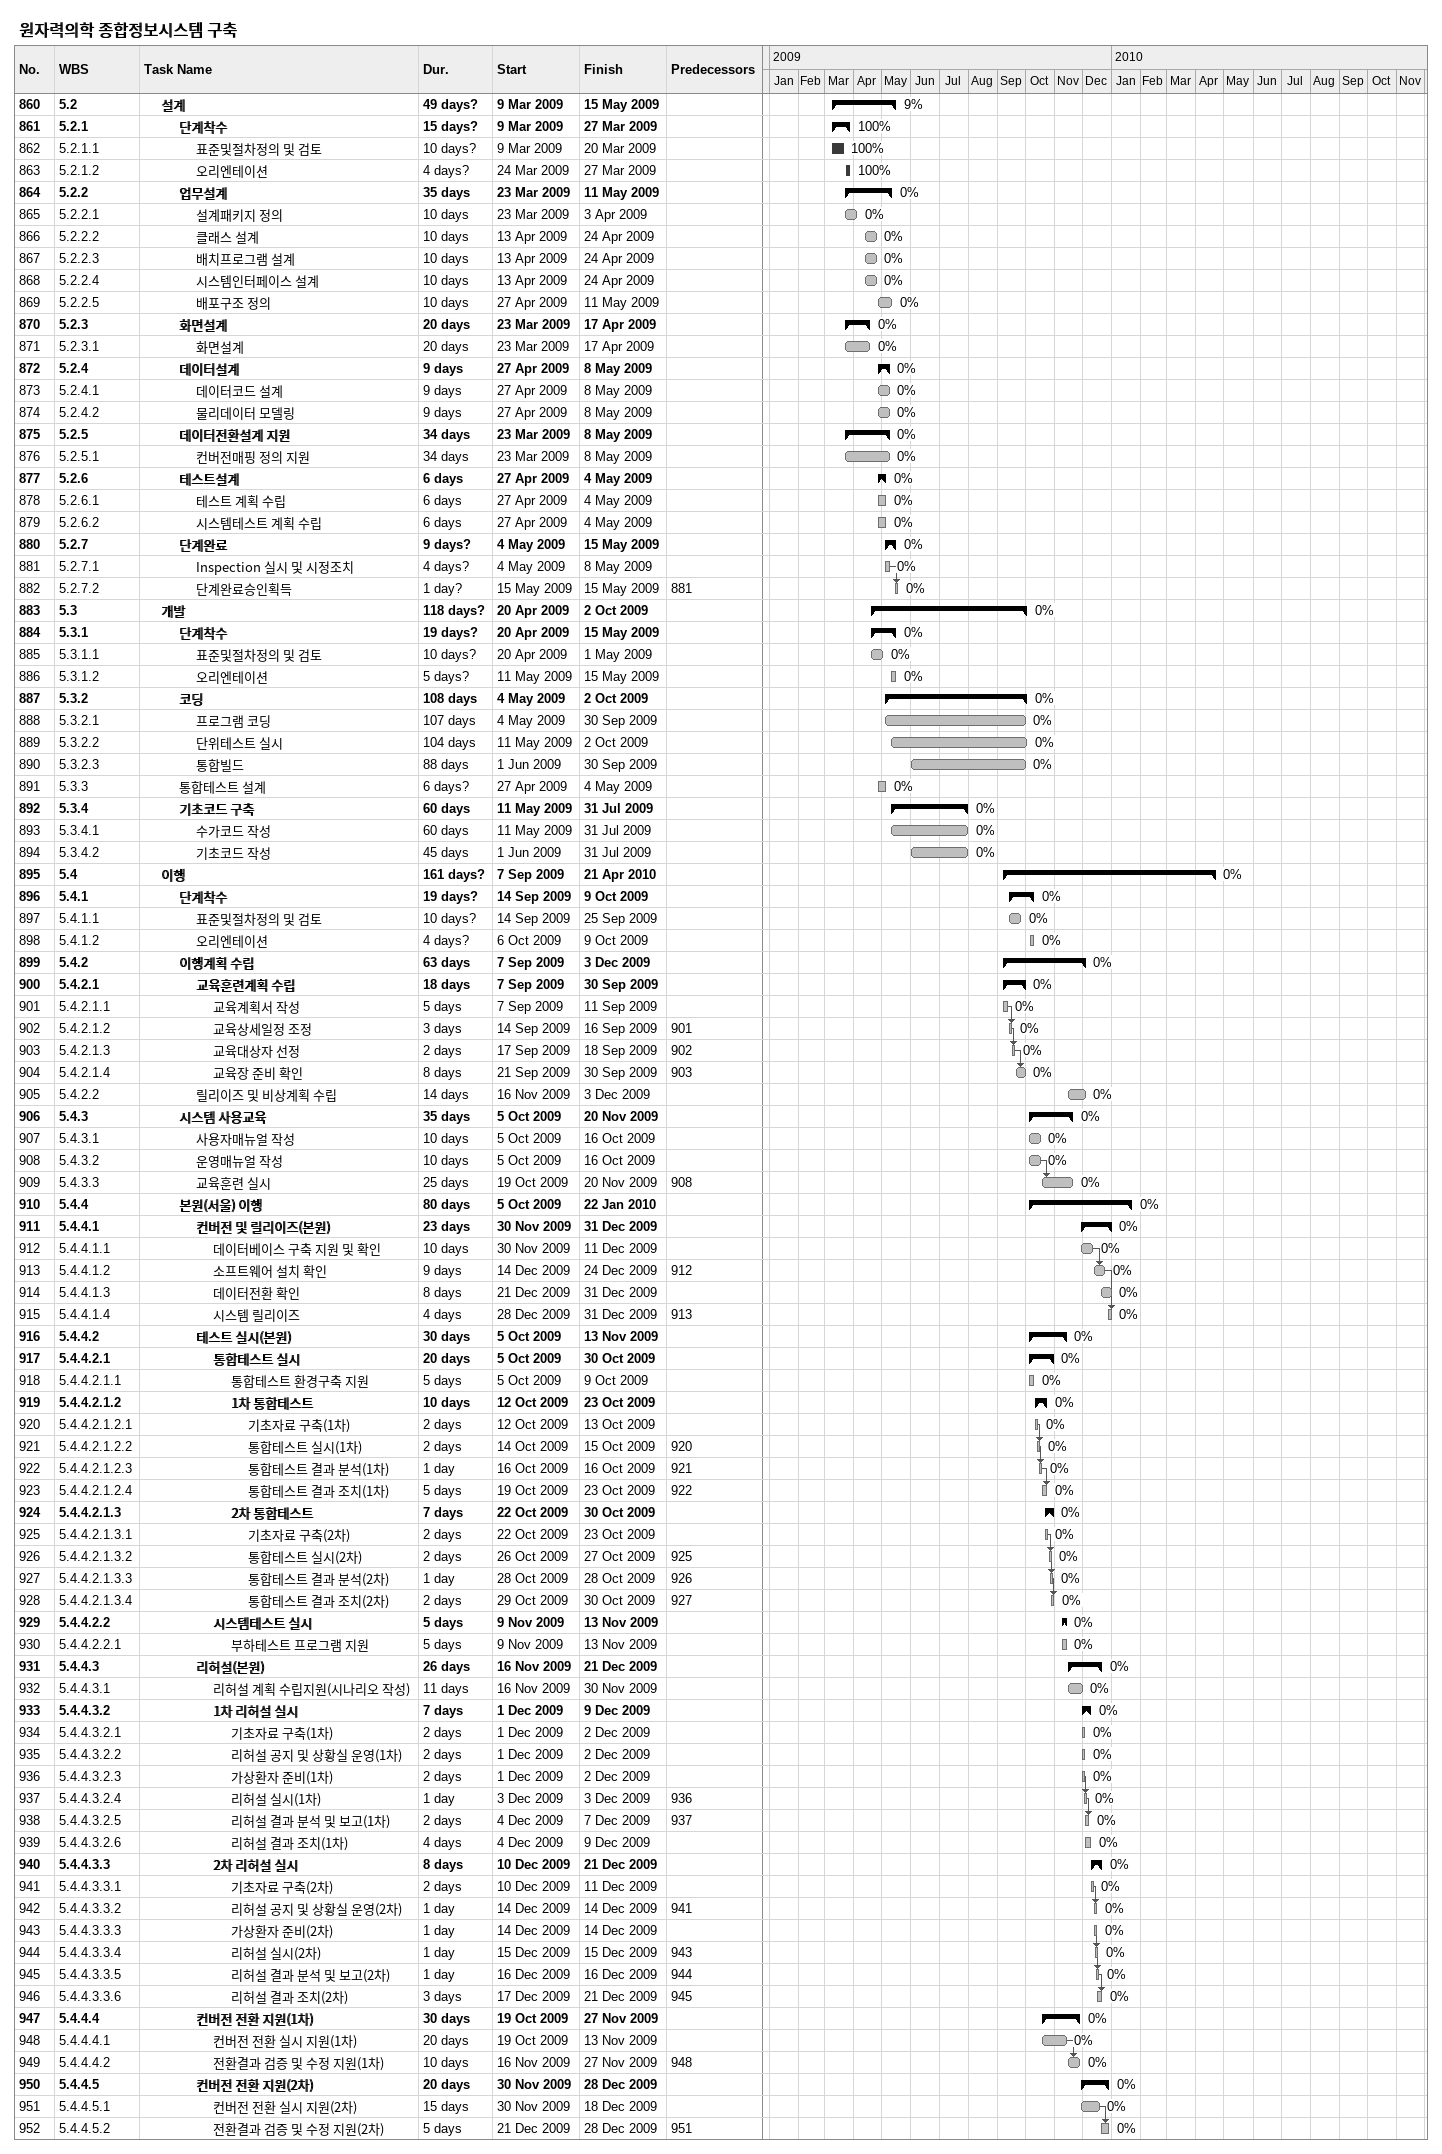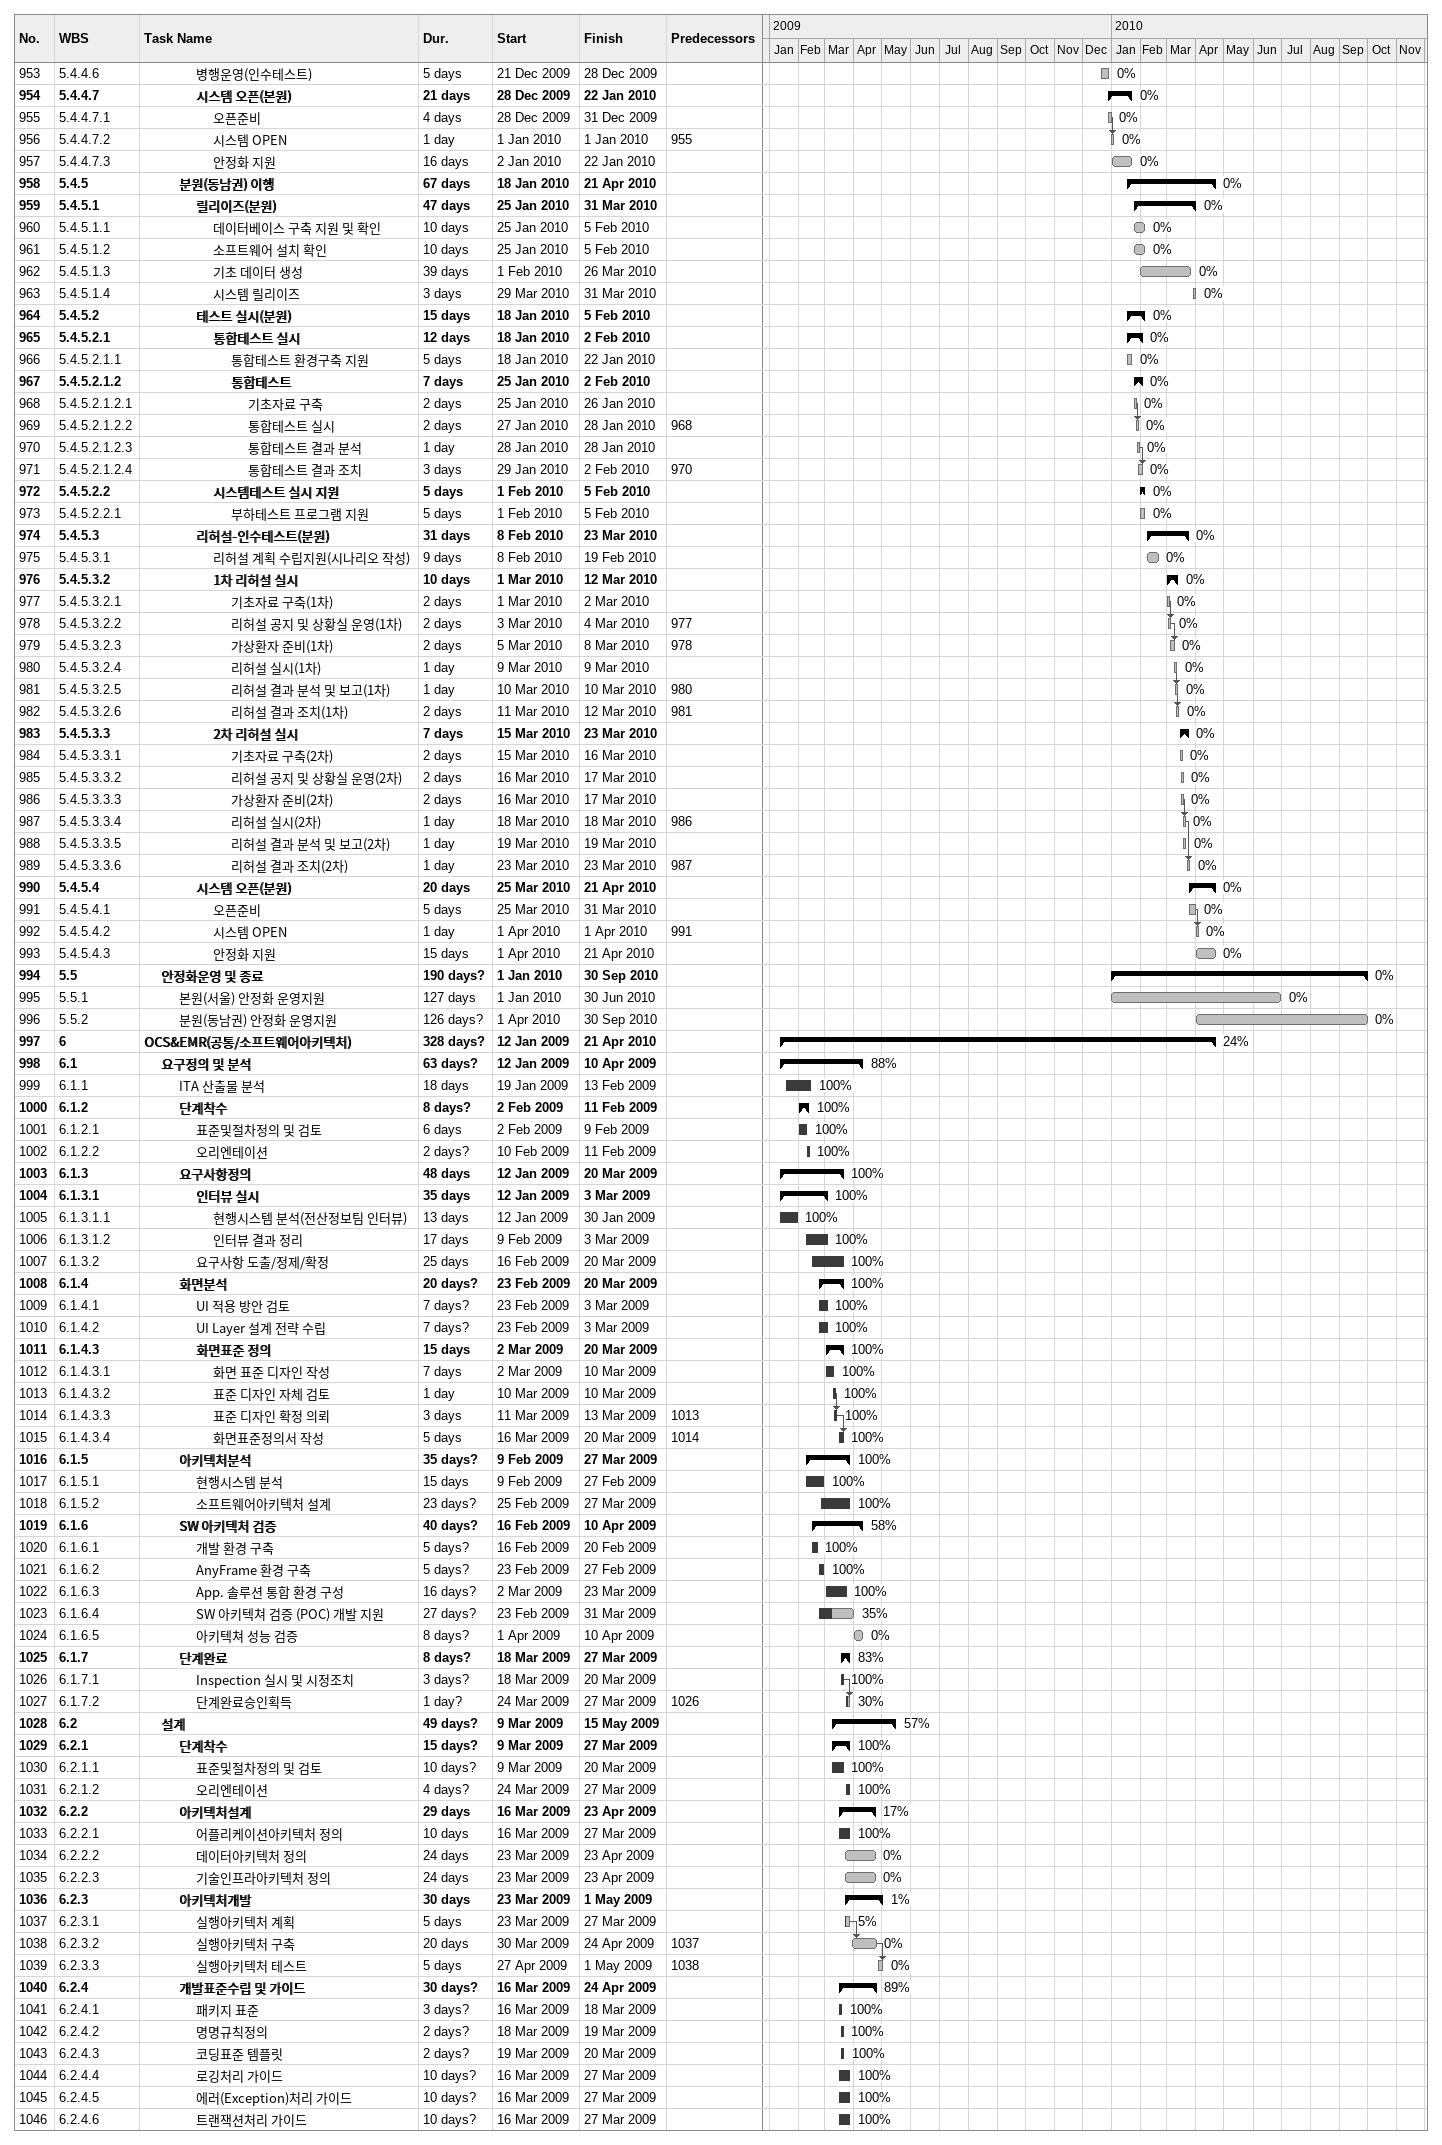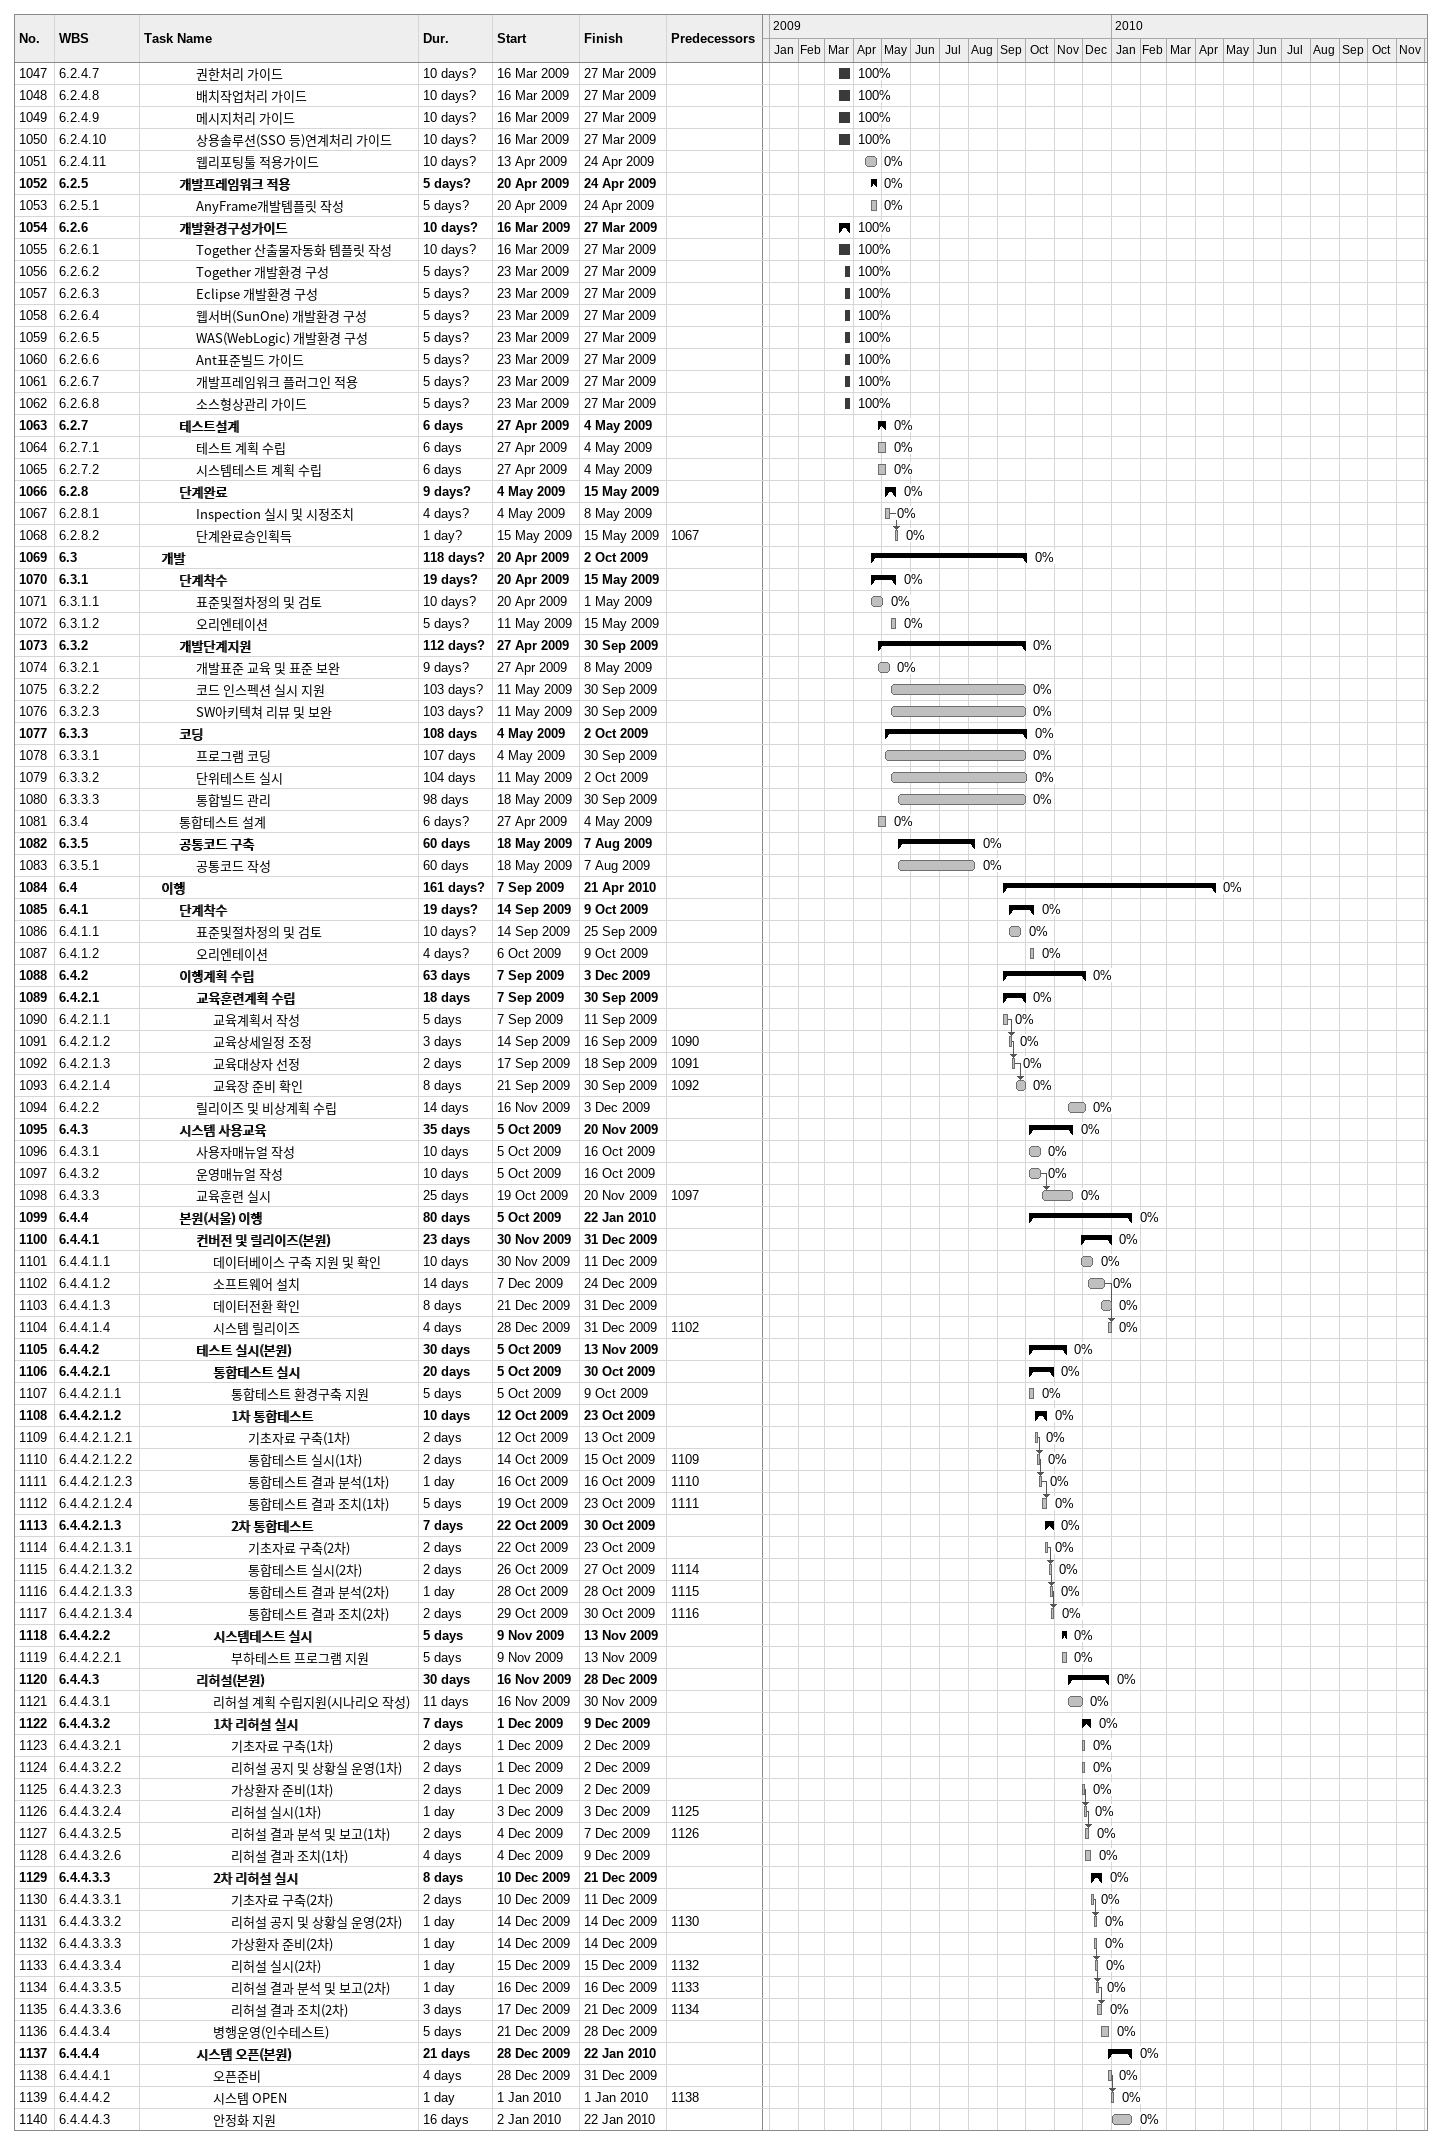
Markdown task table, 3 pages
원자력의학 종합정보시스템 구축

| ID | WBS | Task | Duration | Start | Finish | Predecessors | % complete |
|---|---|---|---|---|---|---|---|
| 860 | 5.2 | **설계** | 49d? | 2009-03-09 | 2009-05-15 |  | 9 |
| 861 | 5.2.1 | **단계착수** | 15d? | 2009-03-09 | 2009-03-27 |  | 100 |
| 862 | 5.2.1.1 | 표준및절차정의 및 검토 | 10d? | 2009-03-09 | 2009-03-20 |  | 100 |
| 863 | 5.2.1.2 | 오리엔테이션 | 4d? | 2009-03-24 | 2009-03-27 |  | 100 |
| 864 | 5.2.2 | **업무설계** | 35d | 2009-03-23 | 2009-05-11 |  | 0 |
| 865 | 5.2.2.1 | 설계패키지 정의 | 10d | 2009-03-23 | 2009-04-03 |  | 0 |
| 866 | 5.2.2.2 | 클래스 설계 | 10d | 2009-04-13 | 2009-04-24 |  | 0 |
| 867 | 5.2.2.3 | 배치프로그램 설계 | 10d | 2009-04-13 | 2009-04-24 |  | 0 |
| 868 | 5.2.2.4 | 시스템인터페이스 설계 | 10d | 2009-04-13 | 2009-04-24 |  | 0 |
| 869 | 5.2.2.5 | 배포구조 정의 | 10d | 2009-04-27 | 2009-05-11 |  | 0 |
| 870 | 5.2.3 | **화면설계** | 20d | 2009-03-23 | 2009-04-17 |  | 0 |
| 871 | 5.2.3.1 | 화면설계 | 20d | 2009-03-23 | 2009-04-17 |  | 0 |
| 872 | 5.2.4 | **데이터설계** | 9d | 2009-04-27 | 2009-05-08 |  | 0 |
| 873 | 5.2.4.1 | 데이터코드 설계 | 9d | 2009-04-27 | 2009-05-08 |  | 0 |
| 874 | 5.2.4.2 | 물리데이터 모델링 | 9d | 2009-04-27 | 2009-05-08 |  | 0 |
| 875 | 5.2.5 | **데이터전환설계 지원** | 34d | 2009-03-23 | 2009-05-08 |  | 0 |
| 876 | 5.2.5.1 | 컨버전매핑 정의 지원 | 34d | 2009-03-23 | 2009-05-08 |  | 0 |
| 877 | 5.2.6 | **테스트설계** | 6d | 2009-04-27 | 2009-05-04 |  | 0 |
| 878 | 5.2.6.1 | 테스트 계획 수립 | 6d | 2009-04-27 | 2009-05-04 |  | 0 |
| 879 | 5.2.6.2 | 시스템테스트 계획 수립 | 6d | 2009-04-27 | 2009-05-04 |  | 0 |
| 880 | 5.2.7 | **단계완료** | 9d? | 2009-05-04 | 2009-05-15 |  | 0 |
| 881 | 5.2.7.1 | Inspection 실시 및 시정조치 | 4d? | 2009-05-04 | 2009-05-08 |  | 0 |
| 882 | 5.2.7.2 | 단계완료승인획득 | 1d? | 2009-05-15 | 2009-05-15 | 881 | 0 |
| 883 | 5.3 | **개발** | 118d? | 2009-04-20 | 2009-10-02 |  | 0 |
| 884 | 5.3.1 | **단계착수** | 19d? | 2009-04-20 | 2009-05-15 |  | 0 |
| 885 | 5.3.1.1 | 표준및절차정의 및 검토 | 10d? | 2009-04-20 | 2009-05-01 |  | 0 |
| 886 | 5.3.1.2 | 오리엔테이션 | 5d? | 2009-05-11 | 2009-05-15 |  | 0 |
| 887 | 5.3.2 | **코딩** | 108d | 2009-05-04 | 2009-10-02 |  | 0 |
| 888 | 5.3.2.1 | 프로그램 코딩 | 107d | 2009-05-04 | 2009-09-30 |  | 0 |
| 889 | 5.3.2.2 | 단위테스트 실시 | 104d | 2009-05-11 | 2009-10-02 |  | 0 |
| 890 | 5.3.2.3 | 통합빌드 | 88d | 2009-06-01 | 2009-09-30 |  | 0 |
| 891 | 5.3.3 | 통합테스트 설계 | 6d? | 2009-04-27 | 2009-05-04 |  | 0 |
| 892 | 5.3.4 | **기초코드 구축** | 60d | 2009-05-11 | 2009-07-31 |  | 0 |
| 893 | 5.3.4.1 | 수가코드 작성 | 60d | 2009-05-11 | 2009-07-31 |  | 0 |
| 894 | 5.3.4.2 | 기초코드 작성 | 45d | 2009-06-01 | 2009-07-31 |  | 0 |
| 895 | 5.4 | **이행** | 161d? | 2009-09-07 | 2010-04-21 |  | 0 |
| 896 | 5.4.1 | **단계착수** | 19d? | 2009-09-14 | 2009-10-09 |  | 0 |
| 897 | 5.4.1.1 | 표준및절차정의 및 검토 | 10d? | 2009-09-14 | 2009-09-25 |  | 0 |
| 898 | 5.4.1.2 | 오리엔테이션 | 4d? | 2009-10-06 | 2009-10-09 |  | 0 |
| 899 | 5.4.2 | **이행계획 수립** | 63d | 2009-09-07 | 2009-12-03 |  | 0 |
| 900 | 5.4.2.1 | **교육훈련계획 수립** | 18d | 2009-09-07 | 2009-09-30 |  | 0 |
| 901 | 5.4.2.1.1 | 교육계획서 작성 | 5d | 2009-09-07 | 2009-09-11 |  | 0 |
| 902 | 5.4.2.1.2 | 교육상세일정 조정 | 3d | 2009-09-14 | 2009-09-16 | 901 | 0 |
| 903 | 5.4.2.1.3 | 교육대상자 선정 | 2d | 2009-09-17 | 2009-09-18 | 902 | 0 |
| 904 | 5.4.2.1.4 | 교육장 준비 확인 | 8d | 2009-09-21 | 2009-09-30 | 903 | 0 |
| 905 | 5.4.2.2 | 릴리이즈 및 비상계획 수립 | 14d | 2009-11-16 | 2009-12-03 |  | 0 |
| 906 | 5.4.3 | **시스템 사용교육** | 35d | 2009-10-05 | 2009-11-20 |  | 0 |
| 907 | 5.4.3.1 | 사용자매뉴얼 작성 | 10d | 2009-10-05 | 2009-10-16 |  | 0 |
| 908 | 5.4.3.2 | 운영매뉴얼 작성 | 10d | 2009-10-05 | 2009-10-16 |  | 0 |
| 909 | 5.4.3.3 | 교육훈련 실시 | 25d | 2009-10-19 | 2009-11-20 | 908 | 0 |
| 910 | 5.4.4 | **본원(서울) 이행** | 80d | 2009-10-05 | 2010-01-22 |  | 0 |
| 911 | 5.4.4.1 | **컨버전 및 릴리이즈(본원)** | 23d | 2009-11-30 | 2009-12-31 |  | 0 |
| 912 | 5.4.4.1.1 | 데이터베이스 구축 지원 및 확인 | 10d | 2009-11-30 | 2009-12-11 |  | 0 |
| 913 | 5.4.4.1.2 | 소프트웨어 설치 확인 | 9d | 2009-12-14 | 2009-12-24 | 912 | 0 |
| 914 | 5.4.4.1.3 | 데이터전환 확인 | 8d | 2009-12-21 | 2009-12-31 |  | 0 |
| 915 | 5.4.4.1.4 | 시스템 릴리이즈 | 4d | 2009-12-28 | 2009-12-31 | 913 | 0 |
| 916 | 5.4.4.2 | **테스트 실시(본원)** | 30d | 2009-10-05 | 2009-11-13 |  | 0 |
| 917 | 5.4.4.2.1 | **통합테스트 실시** | 20d | 2009-10-05 | 2009-10-30 |  | 0 |
| 918 | 5.4.4.2.1.1 | 통합테스트 환경구축 지원 | 5d | 2009-10-05 | 2009-10-09 |  | 0 |
| 919 | 5.4.4.2.1.2 | **1차 통합테스트** | 10d | 2009-10-12 | 2009-10-23 |  | 0 |
| 920 | 5.4.4.2.1.2.1 | 기초자료 구축(1차) | 2d | 2009-10-12 | 2009-10-13 |  | 0 |
| 921 | 5.4.4.2.1.2.2 | 통합테스트 실시(1차) | 2d | 2009-10-14 | 2009-10-15 | 920 | 0 |
| 922 | 5.4.4.2.1.2.3 | 통합테스트 결과 분석(1차) | 1d | 2009-10-16 | 2009-10-16 | 921 | 0 |
| 923 | 5.4.4.2.1.2.4 | 통합테스트 결과 조치(1차) | 5d | 2009-10-19 | 2009-10-23 | 922 | 0 |
| 924 | 5.4.4.2.1.3 | **2차 통합테스트** | 7d | 2009-10-22 | 2009-10-30 |  | 0 |
| 925 | 5.4.4.2.1.3.1 | 기초자료 구축(2차) | 2d | 2009-10-22 | 2009-10-23 |  | 0 |
| 926 | 5.4.4.2.1.3.2 | 통합테스트 실시(2차) | 2d | 2009-10-26 | 2009-10-27 | 925 | 0 |
| 927 | 5.4.4.2.1.3.3 | 통합테스트 결과 분석(2차) | 1d | 2009-10-28 | 2009-10-28 | 926 | 0 |
| 928 | 5.4.4.2.1.3.4 | 통합테스트 결과 조치(2차) | 2d | 2009-10-29 | 2009-10-30 | 927 | 0 |
| 929 | 5.4.4.2.2 | **시스템테스트 실시** | 5d | 2009-11-09 | 2009-11-13 |  | 0 |
| 930 | 5.4.4.2.2.1 | 부하테스트 프로그램 지원 | 5d | 2009-11-09 | 2009-11-13 |  | 0 |
| 931 | 5.4.4.3 | **리허설(본원)** | 26d | 2009-11-16 | 2009-12-21 |  | 0 |
| 932 | 5.4.4.3.1 | 리허설 계획 수립지원(시나리오 작성) | 11d | 2009-11-16 | 2009-11-30 |  | 0 |
| 933 | 5.4.4.3.2 | **1차 리허설 실시** | 7d | 2009-12-01 | 2009-12-09 |  | 0 |
| 934 | 5.4.4.3.2.1 | 기초자료 구축(1차) | 2d | 2009-12-01 | 2009-12-02 |  | 0 |
| 935 | 5.4.4.3.2.2 | 리허설 공지 및 상황실 운영(1차) | 2d | 2009-12-01 | 2009-12-02 |  | 0 |
| 936 | 5.4.4.3.2.3 | 가상환자 준비(1차) | 2d | 2009-12-01 | 2009-12-02 |  | 0 |
| 937 | 5.4.4.3.2.4 | 리허설 실시(1차) | 1d | 2009-12-03 | 2009-12-03 | 936 | 0 |
| 938 | 5.4.4.3.2.5 | 리허설 결과 분석 및 보고(1차) | 2d | 2009-12-04 | 2009-12-07 | 937 | 0 |
| 939 | 5.4.4.3.2.6 | 리허설 결과 조치(1차) | 4d | 2009-12-04 | 2009-12-09 |  | 0 |
| 940 | 5.4.4.3.3 | **2차 리허설 실시** | 8d | 2009-12-10 | 2009-12-21 |  | 0 |
| 941 | 5.4.4.3.3.1 | 기초자료 구축(2차) | 2d | 2009-12-10 | 2009-12-11 |  | 0 |
| 942 | 5.4.4.3.3.2 | 리허설 공지 및 상황실 운영(2차) | 1d | 2009-12-14 | 2009-12-14 | 941 | 0 |
| 943 | 5.4.4.3.3.3 | 가상환자 준비(2차) | 1d | 2009-12-14 | 2009-12-14 |  | 0 |
| 944 | 5.4.4.3.3.4 | 리허설 실시(2차) | 1d | 2009-12-15 | 2009-12-15 | 943 | 0 |
| 945 | 5.4.4.3.3.5 | 리허설 결과 분석 및 보고(2차) | 1d | 2009-12-16 | 2009-12-16 | 944 | 0 |
| 946 | 5.4.4.3.3.6 | 리허설 결과 조치(2차) | 3d | 2009-12-17 | 2009-12-21 | 945 | 0 |
| 947 | 5.4.4.4 | **컨버전 전환 지원(1차)** | 30d | 2009-10-19 | 2009-11-27 |  | 0 |
| 948 | 5.4.4.4.1 | 컨버전 전환 실시 지원(1차) | 20d | 2009-10-19 | 2009-11-13 |  | 0 |
| 949 | 5.4.4.4.2 | 전환결과 검증 및 수정 지원(1차) | 10d | 2009-11-16 | 2009-11-27 | 948 | 0 |
| 950 | 5.4.4.5 | **컨버전 전환 지원(2차)** | 20d | 2009-11-30 | 2009-12-28 |  | 0 |
| 951 | 5.4.4.5.1 | 컨버전 전환 실시 지원(2차) | 15d | 2009-11-30 | 2009-12-18 |  | 0 |
| 952 | 5.4.4.5.2 | 전환결과 검증 및 수정 지원(2차) | 5d | 2009-12-21 | 2009-12-28 | 951 | 0 |
| 953 | 5.4.4.6 | 병행운영(인수테스트) | 5d | 2009-12-21 | 2009-12-28 |  | 0 |
| 954 | 5.4.4.7 | **시스템 오픈(본원)** | 21d | 2009-12-28 | 2010-01-22 |  | 0 |
| 955 | 5.4.4.7.1 | 오픈준비 | 4d | 2009-12-28 | 2009-12-31 |  | 0 |
| 956 | 5.4.4.7.2 | 시스템 OPEN | 1d | 2010-01-01 | 2010-01-01 | 955 | 0 |
| 957 | 5.4.4.7.3 | 안정화 지원 | 16d | 2010-01-02 | 2010-01-22 |  | 0 |
| 958 | 5.4.5 | **분원(동남권) 이행** | 67d | 2010-01-18 | 2010-04-21 |  | 0 |
| 959 | 5.4.5.1 | **릴리이즈(분원)** | 47d | 2010-01-25 | 2010-03-31 |  | 0 |
| 960 | 5.4.5.1.1 | 데이터베이스 구축 지원 및 확인 | 10d | 2010-01-25 | 2010-02-05 |  | 0 |
| 961 | 5.4.5.1.2 | 소프트웨어 설치 확인 | 10d | 2010-01-25 | 2010-02-05 |  | 0 |
| 962 | 5.4.5.1.3 | 기초 데이터 생성 | 39d | 2010-02-01 | 2010-03-26 |  | 0 |
| 963 | 5.4.5.1.4 | 시스템 릴리이즈 | 3d | 2010-03-29 | 2010-03-31 |  | 0 |
| 964 | 5.4.5.2 | **테스트 실시(분원)** | 15d | 2010-01-18 | 2010-02-05 |  | 0 |
| 965 | 5.4.5.2.1 | **통합테스트 실시** | 12d | 2010-01-18 | 2010-02-02 |  | 0 |
| 966 | 5.4.5.2.1.1 | 통합테스트 환경구축 지원 | 5d | 2010-01-18 | 2010-01-22 |  | 0 |
| 967 | 5.4.5.2.1.2 | **통합테스트** | 7d | 2010-01-25 | 2010-02-02 |  | 0 |
| 968 | 5.4.5.2.1.2.1 | 기초자료 구축 | 2d | 2010-01-25 | 2010-01-26 |  | 0 |
| 969 | 5.4.5.2.1.2.2 | 통합테스트 실시 | 2d | 2010-01-27 | 2010-01-28 | 968 | 0 |
| 970 | 5.4.5.2.1.2.3 | 통합테스트 결과 분석 | 1d | 2010-01-28 | 2010-01-28 |  | 0 |
| 971 | 5.4.5.2.1.2.4 | 통합테스트 결과 조치 | 3d | 2010-01-29 | 2010-02-02 | 970 | 0 |
| 972 | 5.4.5.2.2 | **시스템테스트 실시 지원** | 5d | 2010-02-01 | 2010-02-05 |  | 0 |
| 973 | 5.4.5.2.2.1 | 부하테스트 프로그램 지원 | 5d | 2010-02-01 | 2010-02-05 |  | 0 |
| 974 | 5.4.5.3 | **리허설-인수테스트(분원)** | 31d | 2010-02-08 | 2010-03-23 |  | 0 |
| 975 | 5.4.5.3.1 | 리허설 계획 수립지원(시나리오 작성) | 9d | 2010-02-08 | 2010-02-19 |  | 0 |
| 976 | 5.4.5.3.2 | **1차 리허설 실시** | 10d | 2010-03-01 | 2010-03-12 |  | 0 |
| 977 | 5.4.5.3.2.1 | 기초자료 구축(1차) | 2d | 2010-03-01 | 2010-03-02 |  | 0 |
| 978 | 5.4.5.3.2.2 | 리허설 공지 및 상황실 운영(1차) | 2d | 2010-03-03 | 2010-03-04 | 977 | 0 |
| 979 | 5.4.5.3.2.3 | 가상환자 준비(1차) | 2d | 2010-03-05 | 2010-03-08 | 978 | 0 |
| 980 | 5.4.5.3.2.4 | 리허설 실시(1차) | 1d | 2010-03-09 | 2010-03-09 |  | 0 |
| 981 | 5.4.5.3.2.5 | 리허설 결과 분석 및 보고(1차) | 1d | 2010-03-10 | 2010-03-10 | 980 | 0 |
| 982 | 5.4.5.3.2.6 | 리허설 결과 조치(1차) | 2d | 2010-03-11 | 2010-03-12 | 981 | 0 |
| 983 | 5.4.5.3.3 | **2차 리허설 실시** | 7d | 2010-03-15 | 2010-03-23 |  | 0 |
| 984 | 5.4.5.3.3.1 | 기초자료 구축(2차) | 2d | 2010-03-15 | 2010-03-16 |  | 0 |
| 985 | 5.4.5.3.3.2 | 리허설 공지 및 상황실 운영(2차) | 2d | 2010-03-16 | 2010-03-17 |  | 0 |
| 986 | 5.4.5.3.3.3 | 가상환자 준비(2차) | 2d | 2010-03-16 | 2010-03-17 |  | 0 |
| 987 | 5.4.5.3.3.4 | 리허설 실시(2차) | 1d | 2010-03-18 | 2010-03-18 | 986 | 0 |
| 988 | 5.4.5.3.3.5 | 리허설 결과 분석 및 보고(2차) | 1d | 2010-03-19 | 2010-03-19 |  | 0 |
| 989 | 5.4.5.3.3.6 | 리허설 결과 조치(2차) | 1d | 2010-03-23 | 2010-03-23 | 987 | 0 |
| 990 | 5.4.5.4 | **시스템 오픈(분원)** | 20d | 2010-03-25 | 2010-04-21 |  | 0 |
| 991 | 5.4.5.4.1 | 오픈준비 | 5d | 2010-03-25 | 2010-03-31 |  | 0 |
| 992 | 5.4.5.4.2 | 시스템 OPEN | 1d | 2010-04-01 | 2010-04-01 | 991 | 0 |
| 993 | 5.4.5.4.3 | 안정화 지원 | 15d | 2010-04-01 | 2010-04-21 |  | 0 |
| 994 | 5.5 | **안정화운영 및 종료** | 190d? | 2010-01-01 | 2010-09-30 |  | 0 |
| 995 | 5.5.1 | 본원(서울) 안정화 운영지원 | 127d | 2010-01-01 | 2010-06-30 |  | 0 |
| 996 | 5.5.2 | 분원(동남권) 안정화 운영지원 | 126d? | 2010-04-01 | 2010-09-30 |  | 0 |
| 997 | 6 | **OCS&EMR(공통/소프트웨어아키텍처)** | 328d? | 2009-01-12 | 2010-04-21 |  | 24 |
| 998 | 6.1 | **요구정의 및 분석** | 63d? | 2009-01-12 | 2009-04-10 |  | 88 |
| 999 | 6.1.1 | ITA 산출물 분석 | 18d | 2009-01-19 | 2009-02-13 |  | 100 |
| 1000 | 6.1.2 | **단계착수** | 8d? | 2009-02-02 | 2009-02-11 |  | 100 |
| 1001 | 6.1.2.1 | 표준및절차정의 및 검토 | 6d | 2009-02-02 | 2009-02-09 |  | 100 |
| 1002 | 6.1.2.2 | 오리엔테이션 | 2d? | 2009-02-10 | 2009-02-11 |  | 100 |
| 1003 | 6.1.3 | **요구사항정의** | 48d | 2009-01-12 | 2009-03-20 |  | 100 |
| 1004 | 6.1.3.1 | **인터뷰 실시** | 35d | 2009-01-12 | 2009-03-03 |  | 100 |
| 1005 | 6.1.3.1.1 | 현행시스템 분석(전산정보팀 인터뷰) | 13d | 2009-01-12 | 2009-01-30 |  | 100 |
| 1006 | 6.1.3.1.2 | 인터뷰 결과 정리 | 17d | 2009-02-09 | 2009-03-03 |  | 100 |
| 1007 | 6.1.3.2 | 요구사항 도출/정제/확정 | 25d | 2009-02-16 | 2009-03-20 |  | 100 |
| 1008 | 6.1.4 | **화면분석** | 20d? | 2009-02-23 | 2009-03-20 |  | 100 |
| 1009 | 6.1.4.1 | UI 적용 방안 검토 | 7d? | 2009-02-23 | 2009-03-03 |  | 100 |
| 1010 | 6.1.4.2 | UI Layer 설계 전략 수립 | 7d? | 2009-02-23 | 2009-03-03 |  | 100 |
| 1011 | 6.1.4.3 | **화면표준 정의** | 15d | 2009-03-02 | 2009-03-20 |  | 100 |
| 1012 | 6.1.4.3.1 | 화면 표준 디자인 작성 | 7d | 2009-03-02 | 2009-03-10 |  | 100 |
| 1013 | 6.1.4.3.2 | 표준 디자인 자체 검토 | 1d | 2009-03-10 | 2009-03-10 |  | 100 |
| 1014 | 6.1.4.3.3 | 표준 디자인 확정 의뢰 | 3d | 2009-03-11 | 2009-03-13 | 1013 | 100 |
| 1015 | 6.1.4.3.4 | 화면표준정의서 작성 | 5d | 2009-03-16 | 2009-03-20 | 1014 | 100 |
| 1016 | 6.1.5 | **아키텍처분석** | 35d? | 2009-02-09 | 2009-03-27 |  | 100 |
| 1017 | 6.1.5.1 | 현행시스템 분석 | 15d | 2009-02-09 | 2009-02-27 |  | 100 |
| 1018 | 6.1.5.2 | 소프트웨어아키텍처 설계 | 23d? | 2009-02-25 | 2009-03-27 |  | 100 |
| 1019 | 6.1.6 | **SW 아키텍처 검증** | 40d? | 2009-02-16 | 2009-04-10 |  | 58 |
| 1020 | 6.1.6.1 | 개발 환경 구축 | 5d? | 2009-02-16 | 2009-02-20 |  | 100 |
| 1021 | 6.1.6.2 | AnyFrame 환경 구축 | 5d? | 2009-02-23 | 2009-02-27 |  | 100 |
| 1022 | 6.1.6.3 | App. 솔루션 통합 환경 구성 | 16d? | 2009-03-02 | 2009-03-23 |  | 100 |
| 1023 | 6.1.6.4 | SW 아키텍쳐 검증 (POC) 개발 지원 | 27d? | 2009-02-23 | 2009-03-31 |  | 35 |
| 1024 | 6.1.6.5 | 아키텍쳐 성능 검증 | 8d? | 2009-04-01 | 2009-04-10 |  | 0 |
| 1025 | 6.1.7 | **단계완료** | 8d? | 2009-03-18 | 2009-03-27 |  | 83 |
| 1026 | 6.1.7.1 | Inspection 실시 및 시정조치 | 3d? | 2009-03-18 | 2009-03-20 |  | 100 |
| 1027 | 6.1.7.2 | 단계완료승인획득 | 1d? | 2009-03-24 | 2009-03-27 | 1026 | 30 |
| 1028 | 6.2 | **설계** | 49d? | 2009-03-09 | 2009-05-15 |  | 57 |
| 1029 | 6.2.1 | **단계착수** | 15d? | 2009-03-09 | 2009-03-27 |  | 100 |
| 1030 | 6.2.1.1 | 표준및절차정의 및 검토 | 10d? | 2009-03-09 | 2009-03-20 |  | 100 |
| 1031 | 6.2.1.2 | 오리엔테이션 | 4d? | 2009-03-24 | 2009-03-27 |  | 100 |
| 1032 | 6.2.2 | **아키텍처설계** | 29d | 2009-03-16 | 2009-04-23 |  | 17 |
| 1033 | 6.2.2.1 | 어플리케이션아키텍처 정의 | 10d | 2009-03-16 | 2009-03-27 |  | 100 |
| 1034 | 6.2.2.2 | 데이터아키텍처 정의 | 24d | 2009-03-23 | 2009-04-23 |  | 0 |
| 1035 | 6.2.2.3 | 기술인프라아키텍처 정의 | 24d | 2009-03-23 | 2009-04-23 |  | 0 |
| 1036 | 6.2.3 | **아키텍처개발** | 30d | 2009-03-23 | 2009-05-01 |  | 1 |
| 1037 | 6.2.3.1 | 실행아키텍처 계획 | 5d | 2009-03-23 | 2009-03-27 |  | 5 |
| 1038 | 6.2.3.2 | 실행아키텍처 구축 | 20d | 2009-03-30 | 2009-04-24 | 1037 | 0 |
| 1039 | 6.2.3.3 | 실행아키텍처 테스트 | 5d | 2009-04-27 | 2009-05-01 | 1038 | 0 |
| 1040 | 6.2.4 | **개발표준수립 및 가이드** | 30d? | 2009-03-16 | 2009-04-24 |  | 89 |
| 1041 | 6.2.4.1 | 패키지 표준 | 3d? | 2009-03-16 | 2009-03-18 |  | 100 |
| 1042 | 6.2.4.2 | 명명규칙정의 | 2d? | 2009-03-18 | 2009-03-19 |  | 100 |
| 1043 | 6.2.4.3 | 코딩표준 템플릿 | 2d? | 2009-03-19 | 2009-03-20 |  | 100 |
| 1044 | 6.2.4.4 | 로깅처리 가이드 | 10d? | 2009-03-16 | 2009-03-27 |  | 100 |
| 1045 | 6.2.4.5 | 에러(Exception)처리 가이드 | 10d? | 2009-03-16 | 2009-03-27 |  | 100 |
| 1046 | 6.2.4.6 | 트랜잭션처리 가이드 | 10d? | 2009-03-16 | 2009-03-27 |  | 100 |
| 1047 | 6.2.4.7 | 권한처리 가이드 | 10d? | 2009-03-16 | 2009-03-27 |  | 100 |
| 1048 | 6.2.4.8 | 배치작업처리 가이드 | 10d? | 2009-03-16 | 2009-03-27 |  | 100 |
| 1049 | 6.2.4.9 | 메시지처리 가이드 | 10d? | 2009-03-16 | 2009-03-27 |  | 100 |
| 1050 | 6.2.4.10 | 상용솔루션(SSO 등)연계처리 가이드 | 10d? | 2009-03-16 | 2009-03-27 |  | 100 |
| 1051 | 6.2.4.11 | 웹리포팅툴 적용가이드 | 10d? | 2009-04-13 | 2009-04-24 |  | 0 |
| 1052 | 6.2.5 | **개발프레임워크 적용** | 5d? | 2009-04-20 | 2009-04-24 |  | 0 |
| 1053 | 6.2.5.1 | AnyFrame개발템플릿 작성 | 5d? | 2009-04-20 | 2009-04-24 |  | 0 |
| 1054 | 6.2.6 | **개발환경구성가이드** | 10d? | 2009-03-16 | 2009-03-27 |  | 100 |
| 1055 | 6.2.6.1 | Together 산출물자동화 템플릿 작성 | 10d? | 2009-03-16 | 2009-03-27 |  | 100 |
| 1056 | 6.2.6.2 | Together 개발환경 구성 | 5d? | 2009-03-23 | 2009-03-27 |  | 100 |
| 1057 | 6.2.6.3 | Eclipse 개발환경 구성 | 5d? | 2009-03-23 | 2009-03-27 |  | 100 |
| 1058 | 6.2.6.4 | 웹서버(SunOne) 개발환경 구성 | 5d? | 2009-03-23 | 2009-03-27 |  | 100 |
| 1059 | 6.2.6.5 | WAS(WebLogic) 개발환경 구성 | 5d? | 2009-03-23 | 2009-03-27 |  | 100 |
| 1060 | 6.2.6.6 | Ant표준빌드 가이드 | 5d? | 2009-03-23 | 2009-03-27 |  | 100 |
| 1061 | 6.2.6.7 | 개발프레임워크 플러그인 적용 | 5d? | 2009-03-23 | 2009-03-27 |  | 100 |
| 1062 | 6.2.6.8 | 소스형상관리 가이드 | 5d? | 2009-03-23 | 2009-03-27 |  | 100 |
| 1063 | 6.2.7 | **테스트설계** | 6d | 2009-04-27 | 2009-05-04 |  | 0 |
| 1064 | 6.2.7.1 | 테스트 계획 수립 | 6d | 2009-04-27 | 2009-05-04 |  | 0 |
| 1065 | 6.2.7.2 | 시스템테스트 계획 수립 | 6d | 2009-04-27 | 2009-05-04 |  | 0 |
| 1066 | 6.2.8 | **단계완료** | 9d? | 2009-05-04 | 2009-05-15 |  | 0 |
| 1067 | 6.2.8.1 | Inspection 실시 및 시정조치 | 4d? | 2009-05-04 | 2009-05-08 |  | 0 |
| 1068 | 6.2.8.2 | 단계완료승인획득 | 1d? | 2009-05-15 | 2009-05-15 | 1067 | 0 |
| 1069 | 6.3 | **개발** | 118d? | 2009-04-20 | 2009-10-02 |  | 0 |
| 1070 | 6.3.1 | **단계착수** | 19d? | 2009-04-20 | 2009-05-15 |  | 0 |
| 1071 | 6.3.1.1 | 표준및절차정의 및 검토 | 10d? | 2009-04-20 | 2009-05-01 |  | 0 |
| 1072 | 6.3.1.2 | 오리엔테이션 | 5d? | 2009-05-11 | 2009-05-15 |  | 0 |
| 1073 | 6.3.2 | **개발단계지원** | 112d? | 2009-04-27 | 2009-09-30 |  | 0 |
| 1074 | 6.3.2.1 | 개발표준 교육 및 표준 보완 | 9d? | 2009-04-27 | 2009-05-08 |  | 0 |
| 1075 | 6.3.2.2 | 코드 인스펙션 실시 지원 | 103d? | 2009-05-11 | 2009-09-30 |  | 0 |
| 1076 | 6.3.2.3 | SW아키텍쳐 리뷰 및 보완 | 103d? | 2009-05-11 | 2009-09-30 |  | 0 |
| 1077 | 6.3.3 | **코딩** | 108d | 2009-05-04 | 2009-10-02 |  | 0 |
| 1078 | 6.3.3.1 | 프로그램 코딩 | 107d | 2009-05-04 | 2009-09-30 |  | 0 |
| 1079 | 6.3.3.2 | 단위테스트 실시 | 104d | 2009-05-11 | 2009-10-02 |  | 0 |
| 1080 | 6.3.3.3 | 통합빌드 관리 | 98d | 2009-05-18 | 2009-09-30 |  | 0 |
| 1081 | 6.3.4 | 통합테스트 설계 | 6d? | 2009-04-27 | 2009-05-04 |  | 0 |
| 1082 | 6.3.5 | **공통코드 구축** | 60d | 2009-05-18 | 2009-08-07 |  | 0 |
| 1083 | 6.3.5.1 | 공통코드 작성 | 60d | 2009-05-18 | 2009-08-07 |  | 0 |
| 1084 | 6.4 | **이행** | 161d? | 2009-09-07 | 2010-04-21 |  | 0 |
| 1085 | 6.4.1 | **단계착수** | 19d? | 2009-09-14 | 2009-10-09 |  | 0 |
| 1086 | 6.4.1.1 | 표준및절차정의 및 검토 | 10d? | 2009-09-14 | 2009-09-25 |  | 0 |
| 1087 | 6.4.1.2 | 오리엔테이션 | 4d? | 2009-10-06 | 2009-10-09 |  | 0 |
| 1088 | 6.4.2 | **이행계획 수립** | 63d | 2009-09-07 | 2009-12-03 |  | 0 |
| 1089 | 6.4.2.1 | **교육훈련계획 수립** | 18d | 2009-09-07 | 2009-09-30 |  | 0 |
| 1090 | 6.4.2.1.1 | 교육계획서 작성 | 5d | 2009-09-07 | 2009-09-11 |  | 0 |
| 1091 | 6.4.2.1.2 | 교육상세일정 조정 | 3d | 2009-09-14 | 2009-09-16 | 1090 | 0 |
| 1092 | 6.4.2.1.3 | 교육대상자 선정 | 2d | 2009-09-17 | 2009-09-18 | 1091 | 0 |
| 1093 | 6.4.2.1.4 | 교육장 준비 확인 | 8d | 2009-09-21 | 2009-09-30 | 1092 | 0 |
| 1094 | 6.4.2.2 | 릴리이즈 및 비상계획 수립 | 14d | 2009-11-16 | 2009-12-03 |  | 0 |
| 1095 | 6.4.3 | **시스템 사용교육** | 35d | 2009-10-05 | 2009-11-20 |  | 0 |
| 1096 | 6.4.3.1 | 사용자매뉴얼 작성 | 10d | 2009-10-05 | 2009-10-16 |  | 0 |
| 1097 | 6.4.3.2 | 운영매뉴얼 작성 | 10d | 2009-10-05 | 2009-10-16 |  | 0 |
| 1098 | 6.4.3.3 | 교육훈련 실시 | 25d | 2009-10-19 | 2009-11-20 | 1097 | 0 |
| 1099 | 6.4.4 | **본원(서울) 이행** | 80d | 2009-10-05 | 2010-01-22 |  | 0 |
| 1100 | 6.4.4.1 | **컨버전 및 릴리이즈(본원)** | 23d | 2009-11-30 | 2009-12-31 |  | 0 |
| 1101 | 6.4.4.1.1 | 데이터베이스 구축 지원 및 확인 | 10d | 2009-11-30 | 2009-12-11 |  | 0 |
| 1102 | 6.4.4.1.2 | 소프트웨어 설치 | 14d | 2009-12-07 | 2009-12-24 |  | 0 |
| 1103 | 6.4.4.1.3 | 데이터전환 확인 | 8d | 2009-12-21 | 2009-12-31 |  | 0 |
| 1104 | 6.4.4.1.4 | 시스템 릴리이즈 | 4d | 2009-12-28 | 2009-12-31 | 1102 | 0 |
| 1105 | 6.4.4.2 | **테스트 실시(본원)** | 30d | 2009-10-05 | 2009-11-13 |  | 0 |
| 1106 | 6.4.4.2.1 | **통합테스트 실시** | 20d | 2009-10-05 | 2009-10-30 |  | 0 |
| 1107 | 6.4.4.2.1.1 | 통합테스트 환경구축 지원 | 5d | 2009-10-05 | 2009-10-09 |  | 0 |
| 1108 | 6.4.4.2.1.2 | **1차 통합테스트** | 10d | 2009-10-12 | 2009-10-23 |  | 0 |
| 1109 | 6.4.4.2.1.2.1 | 기초자료 구축(1차) | 2d | 2009-10-12 | 2009-10-13 |  | 0 |
| 1110 | 6.4.4.2.1.2.2 | 통합테스트 실시(1차) | 2d | 2009-10-14 | 2009-10-15 | 1109 | 0 |
| 1111 | 6.4.4.2.1.2.3 | 통합테스트 결과 분석(1차) | 1d | 2009-10-16 | 2009-10-16 | 1110 | 0 |
| 1112 | 6.4.4.2.1.2.4 | 통합테스트 결과 조치(1차) | 5d | 2009-10-19 | 2009-10-23 | 1111 | 0 |
| 1113 | 6.4.4.2.1.3 | **2차 통합테스트** | 7d | 2009-10-22 | 2009-10-30 |  | 0 |
| 1114 | 6.4.4.2.1.3.1 | 기초자료 구축(2차) | 2d | 2009-10-22 | 2009-10-23 |  | 0 |
| 1115 | 6.4.4.2.1.3.2 | 통합테스트 실시(2차) | 2d | 2009-10-26 | 2009-10-27 | 1114 | 0 |
| 1116 | 6.4.4.2.1.3.3 | 통합테스트 결과 분석(2차) | 1d | 2009-10-28 | 2009-10-28 | 1115 | 0 |
| 1117 | 6.4.4.2.1.3.4 | 통합테스트 결과 조치(2차) | 2d | 2009-10-29 | 2009-10-30 | 1116 | 0 |
| 1118 | 6.4.4.2.2 | **시스템테스트 실시** | 5d | 2009-11-09 | 2009-11-13 |  | 0 |
| 1119 | 6.4.4.2.2.1 | 부하테스트 프로그램 지원 | 5d | 2009-11-09 | 2009-11-13 |  | 0 |
| 1120 | 6.4.4.3 | **리허설(본원)** | 30d | 2009-11-16 | 2009-12-28 |  | 0 |
| 1121 | 6.4.4.3.1 | 리허설 계획 수립지원(시나리오 작성) | 11d | 2009-11-16 | 2009-11-30 |  | 0 |
| 1122 | 6.4.4.3.2 | **1차 리허설 실시** | 7d | 2009-12-01 | 2009-12-09 |  | 0 |
| 1123 | 6.4.4.3.2.1 | 기초자료 구축(1차) | 2d | 2009-12-01 | 2009-12-02 |  | 0 |
| 1124 | 6.4.4.3.2.2 | 리허설 공지 및 상황실 운영(1차) | 2d | 2009-12-01 | 2009-12-02 |  | 0 |
| 1125 | 6.4.4.3.2.3 | 가상환자 준비(1차) | 2d | 2009-12-01 | 2009-12-02 |  | 0 |
| 1126 | 6.4.4.3.2.4 | 리허설 실시(1차) | 1d | 2009-12-03 | 2009-12-03 | 1125 | 0 |
| 1127 | 6.4.4.3.2.5 | 리허설 결과 분석 및 보고(1차) | 2d | 2009-12-04 | 2009-12-07 | 1126 | 0 |
| 1128 | 6.4.4.3.2.6 | 리허설 결과 조치(1차) | 4d | 2009-12-04 | 2009-12-09 |  | 0 |
| 1129 | 6.4.4.3.3 | **2차 리허설 실시** | 8d | 2009-12-10 | 2009-12-21 |  | 0 |
| 1130 | 6.4.4.3.3.1 | 기초자료 구축(2차) | 2d | 2009-12-10 | 2009-12-11 |  | 0 |
| 1131 | 6.4.4.3.3.2 | 리허설 공지 및 상황실 운영(2차) | 1d | 2009-12-14 | 2009-12-14 | 1130 | 0 |
| 1132 | 6.4.4.3.3.3 | 가상환자 준비(2차) | 1d | 2009-12-14 | 2009-12-14 |  | 0 |
| 1133 | 6.4.4.3.3.4 | 리허설 실시(2차) | 1d | 2009-12-15 | 2009-12-15 | 1132 | 0 |
| 1134 | 6.4.4.3.3.5 | 리허설 결과 분석 및 보고(2차) | 1d | 2009-12-16 | 2009-12-16 | 1133 | 0 |
| 1135 | 6.4.4.3.3.6 | 리허설 결과 조치(2차) | 3d | 2009-12-17 | 2009-12-21 | 1134 | 0 |
| 1136 | 6.4.4.3.4 | 병행운영(인수테스트) | 5d | 2009-12-21 | 2009-12-28 |  | 0 |
| 1137 | 6.4.4.4 | **시스템 오픈(본원)** | 21d | 2009-12-28 | 2010-01-22 |  | 0 |
| 1138 | 6.4.4.4.1 | 오픈준비 | 4d | 2009-12-28 | 2009-12-31 |  | 0 |
| 1139 | 6.4.4.4.2 | 시스템 OPEN | 1d | 2010-01-01 | 2010-01-01 | 1138 | 0 |
| 1140 | 6.4.4.4.3 | 안정화 지원 | 16d | 2010-01-02 | 2010-01-22 |  | 0 |
